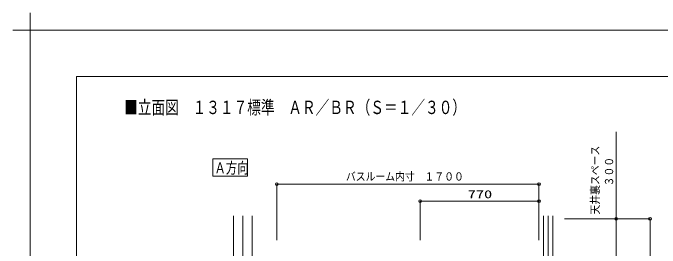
# Model space of a CAD drawing. Units: millimetres on the paper, with parts at other scales. Extents: x -305 to 305, y -152 to 152.
# Drawn here: x -304.8 to -164.9, y 101.4 to 152.3 of the extents above; entities that cross this region are included whole.
import ezdxf
from ezdxf.enums import TextEntityAlignment as Align

# ---------------------------------------------------------------- set-up
doc = ezdxf.new("R2010")
doc.units = ezdxf.units.MM
doc.linetypes.add('DASHED2', pattern=[3, 2, -1])
doc.linetypes.add('LONG_CHAIN', pattern=[21, 18, -1, 1, -1])
for name, color, linetype, lineweight in [('0-0_0', 7, 'Continuous', 9), ('0-1_VIEW0001', 7, 'DASHED2', 9), ('0-3_1図面枠', 7, 'Continuous', 9), ('0-4_図面枠', 3, 'Continuous', 9), ('0-5_DEFPOINTS', 7, 'Continuous', 9)]:
    doc.layers.add(name, color=color, linetype=linetype, lineweight=lineweight)
doc.styles.add('ＭＳ ゴシック', font='')
doc.styles.get('ＭＳ ゴシック').set_extended_font_data('MS Gothic')

# ---------------------------------------------------------------- blocks, each defined once
blk = doc.blocks.new('_ORIGIN')
at = {"layer": '0-0_0'}
blk.add_line((0, 0), (-1, 0), dxfattribs=at)
blk.add_circle((0, 0), 0.5, dxfattribs=at)
blk = doc.blocks.new('X66')
at = {"layer": '0-0_0', "style": 'ＭＳ ゴシック', "width": 0.9}
for s, p in [('天井裏スペース', (-277.697, 244.48)), ('３００', (-274.677, 250.575))]:
    blk.add_text(s, height=1.73, rotation=90, dxfattribs=at).set_placement(p, align=Align.BOTTOM_LEFT)
blk = doc.blocks.new('グループ-6')
at = {"layer": '0-3_1図面枠'}
for p, q in [((-4200, 2895), (-4200, 3045)), ((-4275, 2970), (-4125, 2970))]:
    blk.add_line(p, q, dxfattribs=at)

msp = doc.modelspace()

# ---------------------------------------------------------------- linework, layer by layer
at = {"layer": '0-0_0'}
for p, q in [((-247.758, 103.098), (-247.758, 115.225)), ((-247.158, 115.225), (-191.691, 115.225)), ((-191.091, 103.098), (-191.091, 115.225)), ((-216.758, 103.098), (-216.758, 111.558)), ((-216.158, 111.558), (-191.691, 111.558)), ((-184.551, 107.758), (-167.091, 107.758)), ((-174.424, 98.358), (-174.424, 107.158)), ((-167.091, 32.191), (-167.091, 107.158))]:
    msp.add_line(p, q, dxfattribs=at)
msp.add_lwpolyline([(-185.551, 107.758), (-174.424, 107.758), (-174.424, 126.572)], dxfattribs=at)
at = {"layer": '0-1_VIEW0001', "linetype": 'Continuous'}
for p, q in [((-261.577, 116.984), (-261.577, 120.734)), ((-261.577, 120.734), (-254.077, 120.734)), ((-254.077, 116.984), (-254.077, 120.734)), ((-261.577, 116.984), (-254.077, 116.984)), ((-257.091, 108.425), (-257.091, 21.025)), ((-253.091, 108.425), (-253.091, 25.025)), ((-190.091, 108.425), (-190.091, 25.025)), ((-188.091, 108.425), (-188.091, 25.025))]:
    msp.add_line(p, q, dxfattribs=at)
at = {"layer": '0-1_VIEW0001', "linetype": 'LONG_CHAIN'}
for p, q in [((-255.091, 108.425), (-255.091, 18.017)), ((-189.091, 108.425), (-189.091, 18.017))]:
    msp.add_line(p, q, dxfattribs=at)
at = {"layer": '0-4_図面枠'}
msp.add_lwpolyline([(-291.017, -138.498), (108.983, -138.498), (108.983, 138.502), (-291.017, 138.502)], close=True, dxfattribs=at)
at = {"layer": '0-5_DEFPOINTS'}
for p in [(118.983, 148.502), (-301.017, -148.498)]:
    msp.add_line(p, (-301.017, 148.502), dxfattribs=at)

# ---------------------------------------------------------------- block references
at = {"layer": '0-0_0'}
msp.add_blockref('X66', (100.136, -135.805), dxfattribs=at)
at = {"layer": '0-0_0', "xscale": 0.6, "yscale": 0.6}
for p, rotation in [((-247.758, 115.225), 180), ((-216.758, 111.558), 180), ((-174.424, 107.758), 90), ((-167.091, 107.758), 90)]:
    msp.add_blockref('_ORIGIN', p, dxfattribs=dict(at, rotation=rotation))
for p in [(-191.091, 115.225), (-191.091, 111.558)]:
    msp.add_blockref('_ORIGIN', p, dxfattribs=at)
at = {"layer": '0-3_1図面枠', "xscale": 0.05, "yscale": 0.05}
msp.add_blockref('グループ-6', (-91.017, 0.002), dxfattribs=at)

# ---------------------------------------------------------------- texts
at = {"layer": '0-0_0', "style": 'ＭＳ ゴシック'}
for s, height, width, p in [('■立面図\u3000１３１７標準\u3000ＡＲ／ＢＲ（Ｓ＝１／３０）', 2.889, 0.75, (-280.735, 129.523)), ('バスルーム内寸\u3000１７００', 1.73, 0.9, (-232.812, 115.495)), ('770', 1.73, 1.5, (-206.495, 111.675))]:
    msp.add_text(s, height=height, dxfattribs=dict(at, width=width)).set_placement(p, align=Align.BOTTOM_LEFT)
at = {"layer": '0-1_VIEW0001', "style": 'ＭＳ ゴシック', "width": 0.75}
msp.add_text('Ａ方向', height=2.405, dxfattribs=at).set_placement((-261.22, 116.835), align=Align.BOTTOM_LEFT)

doc.saveas('drawing.dxf')
